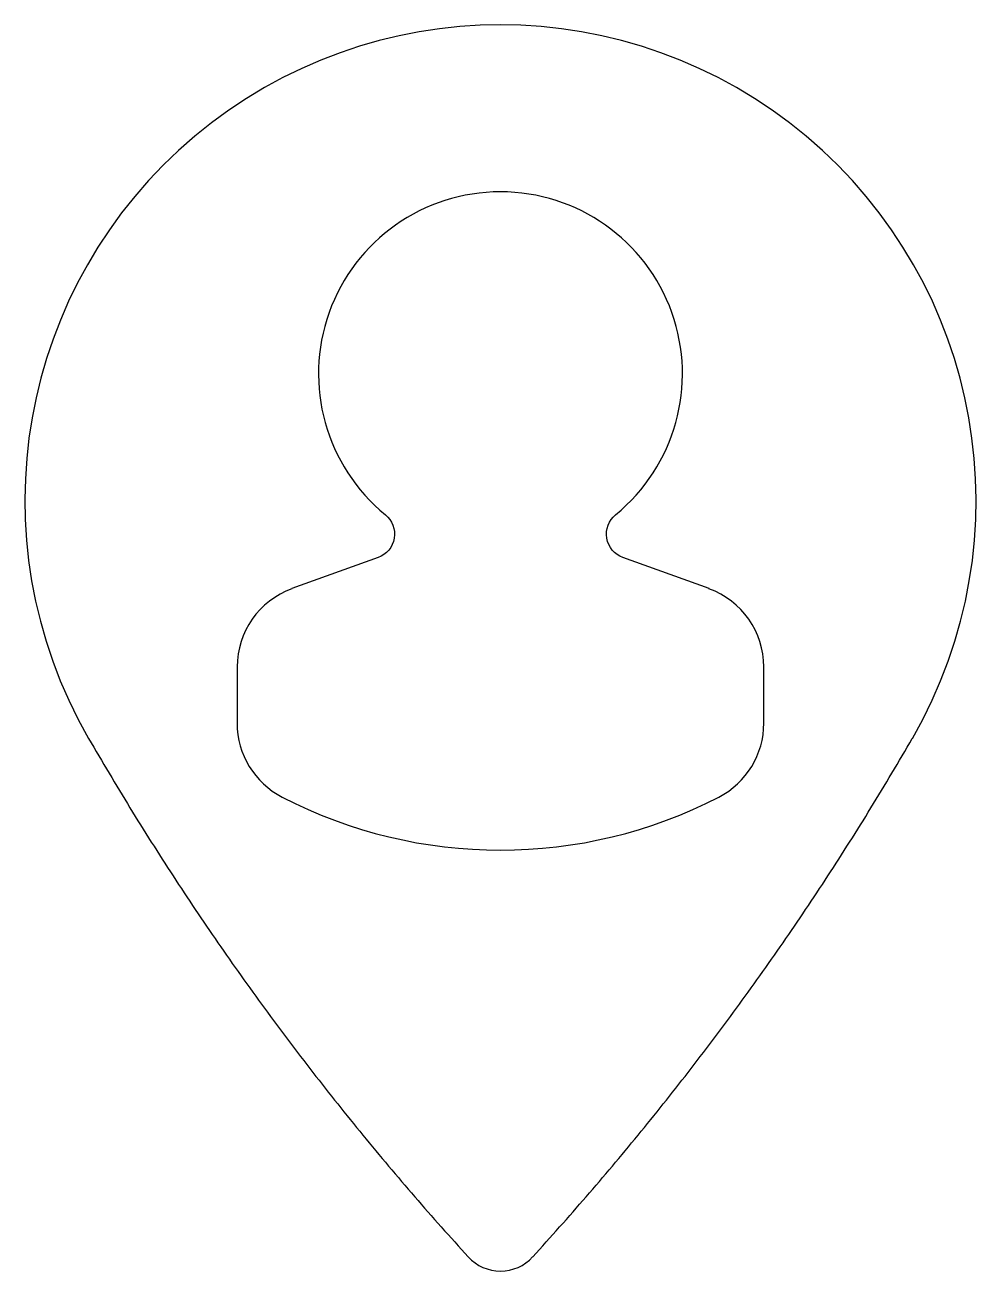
# Model space of a CAD drawing. Header units: metres. Extents: x -9.3 to 1.6, y -4.8 to 9.5.
import ezdxf

# ---------------------------------------------------------------- set-up
doc = ezdxf.new("R2010")
doc.units = ezdxf.units.M
doc.layers.add('预设值', color=7, linetype='Continuous', true_color=0x000000)

msp = doc.modelspace()

# ---------------------------------------------------------------- linework, layer by layer
at = {"layer": '预设值'}
for p, q in [((-5.254, 3.41), (-6.241, 3.053)), ((-1.46, 3.053), (-2.448, 3.41)), ((-6.87, 2.156), (-6.87, 1.511)), ((-0.831, 1.511), (-0.831, 2.156))]:
    msp.add_line(p, q, dxfattribs=at)
for centre, radius, start, end in [((-3.851, 4.063), 5.452, 330, 210), ((-3.851, 5.516), 2.086, 309.2394, 230.7606), ((-5.917, 2.156), 0.953, 109.8852, 180), ((-1.785, 2.156), 0.953, 0, 70.1148), ((-5.917, 1.511), 0.953, 180, 242.7131), ((-1.785, 1.511), 0.953, 297.2869, 360), ((-3.851, 5.516), 5.46, 242.7131, 297.2869), ((-3.851, -4.269), 0.5, 222.4417, 317.5583)]:
    msp.add_arc(centre, radius, start, end, dxfattribs=at)
at = {"layer": '预设值', "extrusion": (0, 0, -1)}
for centre, start, end in [((5.351, 3.679), 129.2394, 250.1148), ((2.35, 3.679), 289.8852, 50.7606)]:
    msp.add_arc(centre, 0.286, start, end, dxfattribs=at)
at = {"layer": '预设值'}
for points in [[(-8.572, 1.337), (-6.718, -1.874), (-4.22, -4.606)], [(-3.482, -4.606), (-0.984, -1.874), (0.87, 1.337)]]:
    msp.add_open_spline(points, degree=2, dxfattribs=at)

doc.saveas('drawing.dxf')
